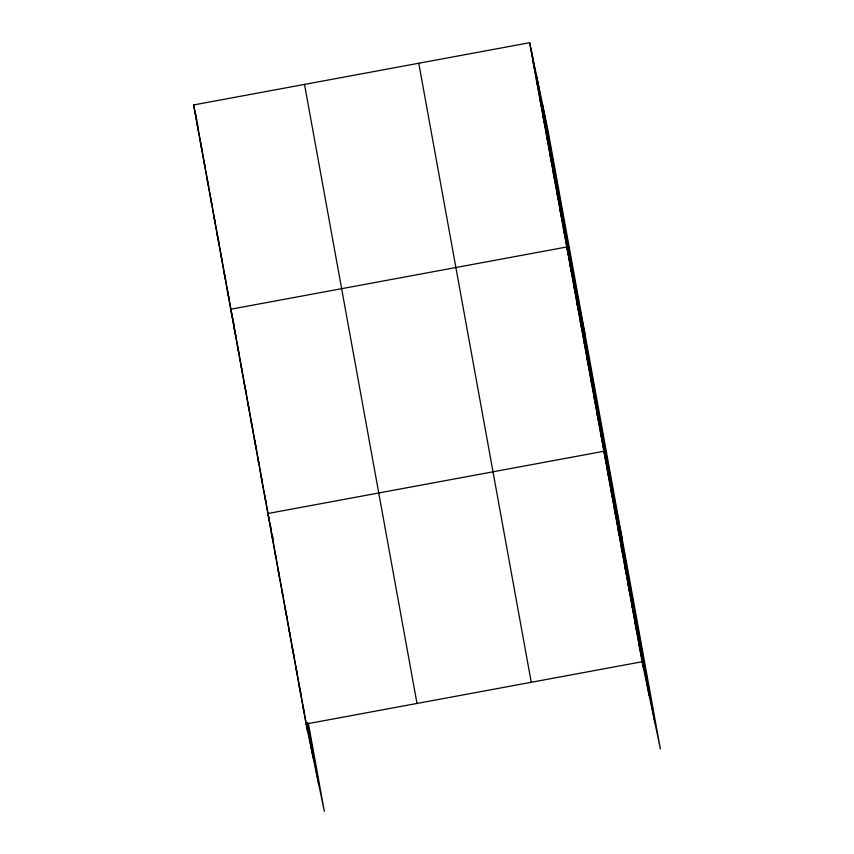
<?xml version="1.0" encoding="UTF-8"?>
<svg xmlns="http://www.w3.org/2000/svg" width="854" height="854" viewBox="0 0 854 854"><rect width="100%" height="100%" fill="white"/><g stroke="black" fill="none" stroke-linecap="round" stroke-linejoin="round"><path stroke-width="1.28" d="M308.347 723.285L324.339 811.3L306.095 723.989L193.612 104.946L529.661 42.7L547.905 130.011L660.388 749.054L642.144 661.743L529.661 42.7M306.095 723.989L642.144 661.743M533.035 61.274L534.668 69.057M536.408 79.838L538.041 87.631M539.781 98.413L541.415 106.206M543.165 116.987L544.788 124.769M546.539 135.551L548.161 143.344M549.912 154.126L551.535 161.918M553.285 172.7L554.908 180.482M556.659 191.275L558.281 199.057M560.032 209.838L561.665 217.631M563.405 228.413L565.038 236.195M585.022 334.288L566.778 246.987L230.729 309.233L234.359 326.559M570.152 265.551L571.785 273.344M573.536 284.126L575.158 291.908M576.909 302.7L578.532 310.482M580.282 321.264L581.905 329.057M583.656 339.839L585.278 347.631M587.029 358.413L588.652 366.195M590.402 376.988L592.025 384.77M593.776 395.551L595.409 403.344M597.149 414.126L598.782 421.908M600.522 432.7L602.155 440.483M622.139 538.575L603.906 451.264L267.857 513.521L269.48 521.303L266.331 503.967M607.375 470.405L609.009 478.187M610.856 489.534L612.478 497.327M614.336 508.674L615.958 516.457M617.805 527.804L619.438 535.586M621.285 546.934L622.908 554.726M624.765 566.074L626.388 573.856M628.234 585.203L629.868 592.996M631.714 604.344L633.337 612.126M635.195 623.473L636.817 631.255M638.664 642.603L640.297 650.396M193.612 104.946L196.74 119.891M197.231 122.282L197.733 124.663M196.986 123.52L198.619 131.313L195.246 112.739M200.37 142.095L201.992 149.877L198.843 132.551M203.743 160.669L205.366 168.451L202.217 151.115M207.116 179.233L208.739 187.026L205.59 169.69M210.49 197.808L212.112 205.59L208.963 188.264M213.863 216.382L215.486 224.164M217.236 234.946L218.859 242.739M220.61 253.521L222.243 261.303M223.983 272.095L225.616 279.877M227.356 290.659L228.989 298.452M234.113 327.808L235.736 335.59M237.487 346.372L239.109 354.164M240.86 364.946L242.483 372.739M244.233 383.521L245.856 391.303M247.607 402.095L249.229 409.877M250.98 420.659L252.613 428.452M254.353 439.234L255.986 447.016M257.727 457.808L259.082 464.298M261.1 476.372L266.106 502.728L264.484 494.946M271.22 529.651L269.725 522.499L276.205 558.302L274.807 551.791M272.469 535.618L272.97 538.009M271.326 532.65L272.96 540.443M278.287 570.92L279.642 577.411L276.429 559.573M281.756 590.05L283.112 596.54L279.909 578.702M285.236 609.19L286.859 616.972M288.716 628.32L290.339 636.113M292.185 647.46L293.819 655.242M295.665 666.59L297.299 674.372M299.146 685.719L300.768 693.512M302.626 704.86L304.248 712.642M542.418 103.761L654.901 722.804M536.771 76.732L649.254 695.775M531.295 50.482L643.767 669.525M418.77 63.239L531.252 682.282M304.515 84.407L416.998 703.45M307.493 722.559L318.852 785.061M306.949 723.584L313.204 758.021M212.336 206.828L259.136 464.352M259.36 465.59L262.509 482.926M283.389 597.843L307.728 731.782"/></g></svg>
